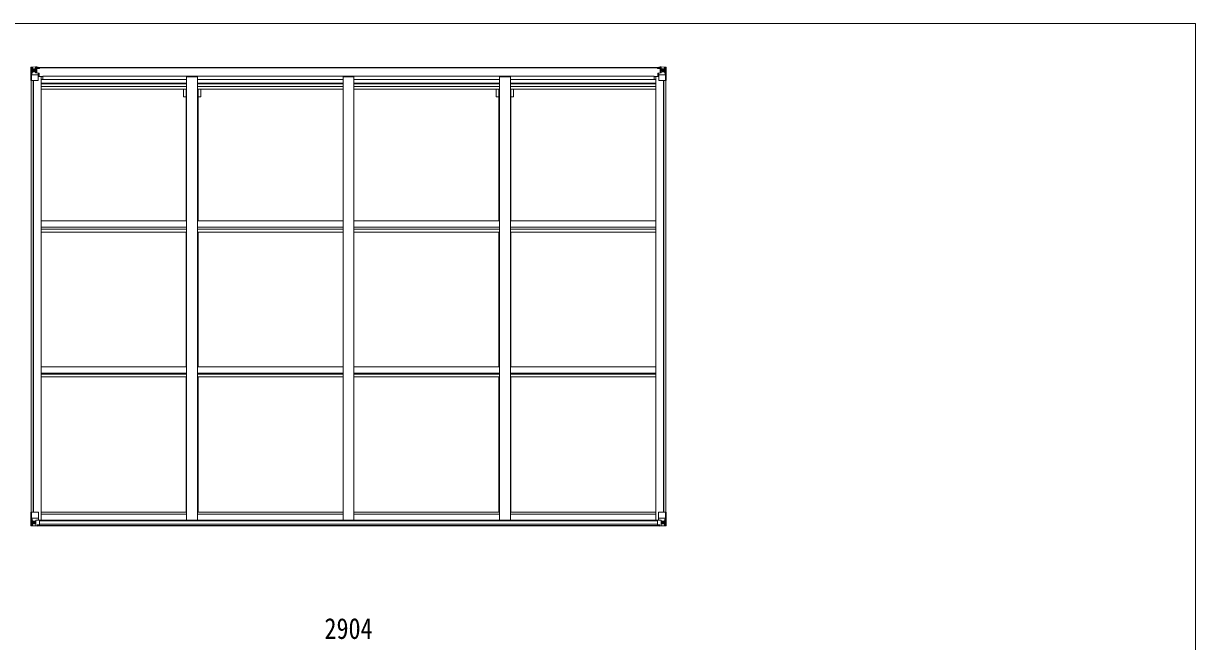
# Model space of a CAD drawing. Units: millimetres at full size; details may follow other scales. Extents: x -5590 to 5652, y -3902 to 3858.
# Drawn here: x 4 to 5370, y 1029 to 3858 of the extents above; entities that cross this region are included whole.
import ezdxf
from ezdxf.enums import TextEntityAlignment as Align

# ---------------------------------------------------------------- set-up
doc = ezdxf.new("R2010")
doc.units = ezdxf.units.MM
doc.header["$LTSCALE"] = 20
for name, color, linetype, lineweight in [('0-1_本体', 4, 'Continuous', 9), ('0-2_部品', 7, 'Continuous', 9), ('0-A_寸法', 6, 'Continuous', 9), ('F-0_240', 7, 'Continuous', 9)]:
    doc.layers.add(name, color=color, linetype=linetype, lineweight=lineweight)
doc.styles.add('ＭＳ ゴシック', font='')
doc.styles.get('ＭＳ ゴシック').set_extended_font_data('MS Gothic')

msp = doc.modelspace()

# ---------------------------------------------------------------- linework, layer by layer
at = {"layer": '0-1_本体'}
for p, q in [((61.7, 3657.18), (2922.7, 3657.18)), ((61.71, 3655.12), (2922.7, 3655.12)), ((40.2, 1621.34), (40.2, 3596.41)), ((49.2, 1621.34), (49.2, 3596.41)), ((49.9, 1621.34), (49.9, 3596.41)), ((72.2, 3614.89), (85.2, 3614.89)), ((85.2, 1584.99), (85.2, 3614.89)), ((85.2, 3601.84), (751.2, 3601.84)), ((2891.7, 3616.92), (92.7, 3616.92)), ((92.7, 3616.92), (92.7, 3601.84)), ((751.2, 1584.99), (751.2, 3614.25)), ((801.2, 3614.25), (751.2, 3614.25)), ((801.2, 1584.99), (801.2, 3614.25)), ((801.2, 3601.84), (1467.19, 3601.84)), ((1467.19, 1584.99), (1467.19, 3614.25)), ((1517.2, 3614.25), (1467.19, 3614.25)), ((1517.2, 1584.99), (1517.2, 3614.25)), ((1517.2, 3601.84), (2183.2, 3601.84)), ((2183.2, 1584.99), (2183.2, 3614.25)), ((2233.2, 3614.25), (2183.2, 3614.25)), ((2233.2, 1584.99), (2233.2, 3614.25)), ((2233.2, 3601.84), (2899.2, 3601.84)), ((2891.7, 3616.92), (2891.7, 3601.84)), ((2899.2, 1584.99), (2899.2, 3614.89)), ((2912.2, 3614.89), (2899.2, 3614.89)), ((2934.5, 1621.34), (2934.5, 3596.41)), ((2935.2, 1621.34), (2935.2, 3596.41)), ((2944.2, 1621.34), (2944.2, 3596.41)), ((85.2, 3585.41), (751.2, 3585.41)), ((85.2, 3581.62), (751.2, 3581.62)), ((85.2, 3570.27), (751.2, 3570.27)), ((85.2, 3557.45), (751.2, 3557.45)), ((736.7, 3522.18), (736.7, 3557.45)), ((748.69, 2954.89), (748.69, 3557.45)), ((801.2, 3585.41), (1467.19, 3585.41)), ((801.2, 3581.62), (1467.19, 3581.62)), ((801.2, 3570.27), (1467.19, 3570.27)), ((801.2, 3557.45), (1467.19, 3557.45)), ((803.69, 2954.89), (803.69, 3557.45)), ((815.7, 3522.18), (815.7, 3557.45)), ((1517.2, 3585.41), (2183.2, 3585.41)), ((1517.2, 3581.62), (2183.2, 3581.62)), ((1517.2, 3570.27), (2183.2, 3570.27)), ((1517.2, 3557.45), (2183.2, 3557.45)), ((2168.7, 3522.18), (2168.7, 3557.45)), ((2180.69, 2954.89), (2180.69, 3557.45)), ((2233.2, 3585.41), (2899.2, 3585.41)), ((2233.2, 3581.62), (2899.2, 3581.62)), ((2233.2, 3570.27), (2899.2, 3570.27)), ((2233.2, 3557.45), (2899.2, 3557.45)), ((2235.69, 2954.89), (2235.69, 3557.45)), ((2247.7, 3522.18), (2247.7, 3557.45)), ((748.69, 3522.18), (736.7, 3522.18)), ((815.7, 3522.18), (803.69, 3522.18)), ((2180.69, 3522.18), (2168.7, 3522.18)), ((2247.7, 3522.18), (2235.69, 3522.18)), ((85.2, 2954.89), (751.19, 2954.89)), ((801.2, 2954.89), (1467.19, 2954.89)), ((1517.2, 2954.89), (2183.19, 2954.89)), ((2233.2, 2954.89), (2899.19, 2954.89)), ((85.2, 2925.85), (751.19, 2925.85)), ((85.2, 2916.12), (751.19, 2916.12)), ((85.2, 2903.26), (751.19, 2903.26)), ((748.69, 2287.43), (748.69, 2903.26)), ((801.2, 2925.85), (1467.19, 2925.85)), ((801.2, 2916.12), (1467.19, 2916.12)), ((801.2, 2903.26), (1467.19, 2903.26)), ((803.69, 2287.43), (803.69, 2903.26)), ((1517.2, 2925.85), (2183.19, 2925.85)), ((1517.2, 2916.12), (2183.19, 2916.12)), ((1517.2, 2903.26), (2183.19, 2903.26)), ((2180.69, 2287.43), (2180.69, 2903.26)), ((2233.2, 2925.85), (2899.19, 2925.85)), ((2233.2, 2916.12), (2899.19, 2916.12)), ((2233.2, 2903.26), (2899.19, 2903.26)), ((2235.69, 2287.43), (2235.69, 2903.26)), ((85.2, 2287.43), (751.19, 2287.43)), ((85.2, 2257.68), (751.19, 2257.68)), ((801.2, 2287.43), (1467.19, 2287.43)), ((801.2, 2257.68), (1467.19, 2257.68)), ((1517.2, 2287.43), (2183.19, 2287.43)), ((1517.2, 2257.68), (2183.19, 2257.68)), ((2233.2, 2287.43), (2899.19, 2287.43)), ((2233.2, 2257.68), (2899.19, 2257.68)), ((85.2, 2253.26), (751.19, 2253.26)), ((85.2, 2240.25), (751.19, 2240.25)), ((748.69, 1622.22), (748.69, 2240.25)), ((801.2, 2253.26), (1467.19, 2253.26)), ((801.2, 2240.25), (1467.19, 2240.25)), ((803.69, 1622.22), (803.69, 2240.25)), ((1517.2, 2253.26), (2183.19, 2253.26)), ((1517.2, 2240.25), (2183.19, 2240.25)), ((2180.69, 1622.22), (2180.69, 2240.25)), ((2233.2, 2253.26), (2899.19, 2253.26)), ((2233.2, 2240.25), (2899.19, 2240.25)), ((2235.69, 1622.22), (2235.69, 2240.25)), ((751.2, 1622.22), (85.2, 1622.22)), ((751.2, 1613.09), (85.2, 1613.09)), ((1467.2, 1622.22), (801.2, 1622.22)), ((1467.19, 1613.09), (801.2, 1613.09)), ((2183.2, 1622.22), (1517.2, 1622.22)), ((2183.2, 1613.09), (1517.2, 1613.09)), ((2899.2, 1622.22), (2233.2, 1622.22)), ((2898.93, 1613.09), (2233.2, 1613.09)), ((67.01, 1560.49), (2917.38, 1560.49)), ((67.01, 1559.54), (2917.38, 1559.54)), ((76.47, 1584.99), (2907.92, 1584.99)), ((77.01, 1582.63), (2907.38, 1582.63)), ((77.01, 1566.97), (2907.38, 1566.97))]:
    msp.add_line(p, q, dxfattribs=at)
at = {"layer": '0-2_部品'}
for p, q in [((38.2, 3657.12), (38.2, 3657.08)), ((39.13, 3658.12), (39.13, 3658.12)), ((39.13, 3658.08), (39.13, 3658.12)), ((48.1, 3658.51), (40.18, 3658.04)), ((41.04, 3657.07), (41.04, 3657)), ((41.04, 3596.41), (41.04, 3657)), ((45.01, 3653.62), (42.27, 3657.29)), ((45.86, 3650.12), (48.2, 3650.17)), ((45.86, 3636.64), (45.86, 3650.12)), ((60.2, 3659.3), (48.2, 3658.52)), ((48.2, 3650.17), (60.2, 3650.17)), ((59.2, 3650.17), (60.2, 3650.17)), ((66.7, 3659.81), (60.2, 3659.41)), ((60.2, 3633.32), (60.2, 3659.41)), ((60.2, 3658.53), (66.7, 3658.93)), ((61.7, 3653.71), (60.2, 3653.71)), ((61.7, 3650.17), (60.2, 3650.17)), ((66.7, 3658), (61.7, 3657.91)), ((62.2, 3653.35), (61.7, 3653.35)), ((61.8, 3652.05), (65.7, 3652.05)), ((62.19, 3652.25), (62.19, 3652.42)), ((62.19, 3652.42), (62.2, 3652.42)), ((62.2, 3654.37), (62.2, 3652.42)), ((70.2, 3654.37), (62.2, 3654.37)), ((70.2, 3654.35), (62.2, 3654.35)), ((72.2, 3652.5), (62.2, 3652.42)), ((65.7, 3632.31), (65.7, 3652.28)), ((66.7, 3658.93), (66.7, 3659.81)), ((66.7, 3658.41), (66.7, 3658.93)), ((66.7, 3658.41), (66.7, 3658)), ((66.7, 3658), (66.7, 3657.18)), ((68.7, 3655.12), (68.7, 3654.37)), ((71.7, 3657.61), (71.7, 3657.18)), ((72, 3657.61), (71.7, 3657.61)), ((72, 3657.61), (73.69, 3657.18)), ((72.2, 3654.11), (77.2, 3654.11)), ((72.2, 3652.5), (72.2, 3654.11)), ((77.2, 3655.12), (77.2, 3654.11)), ((77.2, 3654.11), (78.2, 3654.11)), ((78.2, 3654.11), (78.2, 3655.12)), ((78.2, 3654.11), (78.2, 3652.55)), ((78.2, 3652.43), (78.2, 3652.55)), ((2906.2, 3654.11), (2906.2, 3655.12)), ((2907.2, 3654.11), (2906.2, 3654.11)), ((2906.2, 3654.11), (2906.2, 3652.55)), ((2906.2, 3652.43), (2906.2, 3652.55)), ((2907.2, 3655.12), (2907.2, 3654.11)), ((2912.2, 3654.11), (2907.2, 3654.11)), ((2912.4, 3657.61), (2910.71, 3657.18)), ((2912.2, 3652.5), (2912.2, 3654.11)), ((2912.2, 3652.5), (2922.2, 3652.42)), ((2912.4, 3657.61), (2912.7, 3657.61)), ((2912.7, 3657.61), (2912.7, 3657.18)), ((2914.2, 3654.37), (2922.2, 3654.37)), ((2914.2, 3654.35), (2922.2, 3654.35)), ((2917.7, 3659.81), (2924.2, 3659.41)), ((2917.7, 3658.93), (2917.7, 3659.81)), ((2924.2, 3658.53), (2917.7, 3658.93)), ((2917.7, 3658.41), (2917.7, 3658.93)), ((2917.7, 3658.41), (2917.7, 3658)), ((2917.7, 3658), (2922.7, 3657.91)), ((2917.7, 3658), (2917.7, 3657.18)), ((2918.7, 3632.31), (2918.7, 3652.28)), ((2922.59, 3652.05), (2918.7, 3652.05)), ((2922.2, 3654.37), (2922.2, 3652.42)), ((2922.2, 3653.35), (2922.7, 3653.35)), ((2922.2, 3652.25), (2922.2, 3652.42)), ((2922.2, 3652.42), (2922.2, 3652.42)), ((2922.7, 3653.71), (2924.2, 3653.71)), ((2922.7, 3650.17), (2924.2, 3650.17)), ((2924.2, 3633.32), (2924.2, 3659.41)), ((2924.2, 3659.3), (2936.2, 3658.52)), ((2925.2, 3650.17), (2924.2, 3650.17)), ((2936.2, 3650.17), (2924.2, 3650.17)), ((2938.53, 3650.12), (2936.2, 3650.17)), ((2936.29, 3658.51), (2944.21, 3658.04)), ((2938.53, 3636.64), (2938.53, 3650.12)), ((2939.38, 3653.62), (2942.12, 3657.29)), ((2943.35, 3657.07), (2943.35, 3657)), ((2943.35, 3596.41), (2943.35, 3657)), ((2945.26, 3658.12), (2945.26, 3658.12)), ((2945.26, 3658.08), (2945.26, 3658.12)), ((2946.2, 3657.12), (2946.2, 3657.08)), ((41.04, 3596.41), (71.2, 3596.41)), ((41.58, 3623.29), (45.73, 3635.38)), ((41.58, 3623.29), (48.2, 3623.08)), ((48.2, 3636.61), (45.86, 3636.64)), ((48.2, 3636.61), (60.2, 3636.61)), ((48.2, 3636.61), (48.2, 3636.61)), ((48.2, 3623.08), (72.2, 3623.08)), ((53.68, 3642.97), (53.68, 3642.01)), ((61.7, 3636.61), (60.2, 3636.61)), ((61.02, 3633.06), (71.37, 3631.4)), ((61.02, 3632.42), (61.02, 3633.06)), ((71.37, 3630.77), (61.02, 3632.42)), ((65.7, 3648.42), (61.7, 3648.42)), ((65.7, 3640.21), (61.7, 3640.21)), ((71.37, 3631.4), (71.37, 3630.77)), ((71.65, 3631.33), (75.7, 3631.29)), ((92.7, 3615.49), (72.19, 3615.49)), ((72.2, 3597.41), (72.2, 3630.51)), ((76.7, 3619.41), (72.2, 3619.41)), ((76.7, 3631.28), (75.7, 3631.29)), ((75.7, 3629.56), (76.7, 3629.56)), ((76.7, 3615.49), (76.7, 3631.28)), ((2891.7, 3615.49), (2912.2, 3615.49)), ((2907.7, 3631.28), (2908.7, 3631.29)), ((2907.7, 3615.49), (2907.7, 3631.28)), ((2908.7, 3629.56), (2907.7, 3629.56)), ((2907.7, 3619.41), (2912.2, 3619.41)), ((2912.74, 3631.33), (2908.7, 3631.29)), ((2912.2, 3597.41), (2912.2, 3630.51)), ((2936.2, 3623.08), (2912.2, 3623.08)), ((2923.37, 3633.06), (2913.02, 3631.4)), ((2913.02, 3630.77), (2923.37, 3632.42)), ((2913.02, 3631.4), (2913.02, 3630.77)), ((2943.35, 3596.41), (2913.2, 3596.41)), ((2918.7, 3648.42), (2922.7, 3648.42)), ((2918.7, 3640.21), (2922.7, 3640.21)), ((2922.7, 3636.61), (2924.2, 3636.61)), ((2923.37, 3632.42), (2923.37, 3633.06)), ((2936.2, 3636.61), (2924.2, 3636.61)), ((2930.72, 3642.97), (2930.72, 3642.01)), ((2936.2, 3636.61), (2938.53, 3636.64)), ((2936.2, 3636.61), (2936.2, 3636.61)), ((2942.81, 3623.29), (2936.2, 3623.08)), ((2942.81, 3623.29), (2938.66, 3635.38)), ((38.51, 1621.34), (71.51, 1621.34)), ((38.51, 1560.63), (38.51, 1621.34)), ((41.35, 1621.34), (41.35, 1560.75)), ((72.51, 1620.34), (72.51, 1587.24)), ((2911.88, 1620.34), (2911.88, 1587.24)), ((2945.88, 1621.34), (2912.88, 1621.34)), ((2943.04, 1621.34), (2943.04, 1560.75)), ((2945.88, 1560.63), (2945.88, 1621.34)), ((39.45, 1559.67), (39.45, 1559.62)), ((48.42, 1559.24), (40.49, 1559.71)), ((41.35, 1560.68), (41.35, 1560.75)), ((41.9, 1594.45), (48.51, 1594.67)), ((41.9, 1594.45), (46.04, 1582.37)), ((45.32, 1564.13), (42.59, 1560.46)), ((48.51, 1581.14), (46.18, 1581.11)), ((46.18, 1581.11), (46.18, 1567.63)), ((46.18, 1567.63), (48.51, 1567.57)), ((48.51, 1594.67), (72.51, 1594.67)), ((48.51, 1581.14), (48.51, 1581.14)), ((60.51, 1581.14), (48.51, 1581.14)), ((48.51, 1567.58), (60.51, 1567.58)), ((60.51, 1558.45), (48.51, 1559.23)), ((53.03, 1574.78), (53.03, 1575.74)), ((60.51, 1585.12), (67.01, 1585.12)), ((60.51, 1585.12), (60.51, 1558.34)), ((71.68, 1586.98), (61.33, 1585.33)), ((61.33, 1585.33), (61.33, 1585.12)), ((64.03, 1585.12), (71.68, 1586.35)), ((67.01, 1585.12), (76.01, 1585.09)), ((67.01, 1557.94), (67.01, 1563.88)), ((76.01, 1563.31), (67.01, 1563.26)), ((71.68, 1586.35), (71.68, 1586.98)), ((77.01, 1584.18), (77.01, 1564.03)), ((2907.38, 1584.18), (2907.38, 1564.03)), ((2917.38, 1585.12), (2908.38, 1585.09)), ((2908.38, 1563.31), (2917.38, 1563.26)), ((2935.88, 1594.67), (2911.88, 1594.67)), ((2912.71, 1586.98), (2923.06, 1585.33)), ((2912.71, 1586.35), (2912.71, 1586.98)), ((2920.36, 1585.12), (2912.71, 1586.35)), ((2923.88, 1585.12), (2917.38, 1585.12)), ((2917.38, 1557.94), (2917.38, 1563.88)), ((2923.06, 1585.33), (2923.06, 1585.12)), ((2923.88, 1585.12), (2923.88, 1558.34)), ((2923.88, 1581.14), (2935.88, 1581.14)), ((2935.88, 1567.58), (2923.88, 1567.58)), ((2923.88, 1558.45), (2935.88, 1559.23)), ((2931.36, 1574.78), (2931.36, 1575.74)), ((2942.49, 1594.45), (2935.88, 1594.67)), ((2935.88, 1581.14), (2935.88, 1581.14)), ((2935.88, 1581.14), (2938.21, 1581.11)), ((2938.21, 1567.63), (2935.88, 1567.57)), ((2935.97, 1559.24), (2943.9, 1559.71)), ((2938.21, 1581.11), (2938.21, 1567.63)), ((2942.49, 1594.45), (2938.35, 1582.37)), ((2939.07, 1564.13), (2941.8, 1560.46)), ((2943.04, 1560.68), (2943.04, 1560.75)), ((2944.94, 1559.67), (2944.94, 1559.62))]:
    msp.add_line(p, q, dxfattribs=at)
for points in [[(38.2, 3657.08), (38.2, 3596.41), (41.04, 3596.41)], [(39.13, 3658.12), (48.2, 3658.68), (60.2, 3659.41)], [(66.7, 3658.41), (61.7, 3658.41), (61.7, 3632.95)], [(77.2, 3652.38), (62.2, 3652.25), (62.19, 3652.25)], [(62.2, 3653.35), (70.2, 3653.35), (70.2, 3655.12)], [(72.2, 3652.5), (72.2, 3652.49), (78.2, 3652.55)], [(2912.2, 3652.5), (2912.2, 3652.49), (2906.2, 3652.55)], [(2907.2, 3652.38), (2922.2, 3652.25), (2922.2, 3652.25)], [(2922.2, 3653.35), (2914.2, 3653.35), (2914.2, 3655.12)], [(2917.7, 3658.41), (2922.7, 3658.41), (2922.7, 3632.95)], [(2945.26, 3658.12), (2936.2, 3658.68), (2924.2, 3659.41)], [(2946.2, 3657.08), (2946.2, 3596.41), (2943.35, 3596.41)], [(51.76, 3643.93), (50.8, 3643.93), (50.8, 3644.89), (51.76, 3644.89)], [(52.72, 3645.85), (52.72, 3646.81), (53.68, 3646.81), (53.68, 3645.85)], [(53.68, 3642.01), (52.72, 3642.01), (52.72, 3642.97)], [(54.64, 3644.89), (55.6, 3644.89), (55.6, 3643.93), (54.64, 3643.93)], [(75.7, 3631.29), (75.7, 3629.56), (72.2, 3629.54)], [(2908.7, 3631.29), (2908.7, 3629.56), (2912.2, 3629.54)], [(2929.76, 3644.89), (2928.8, 3644.89), (2928.8, 3643.93), (2929.76, 3643.93)], [(2931.68, 3645.85), (2931.68, 3646.81), (2930.72, 3646.81), (2930.72, 3645.85)], [(2930.72, 3642.01), (2931.68, 3642.01), (2931.68, 3642.97)], [(2932.64, 3643.93), (2933.6, 3643.93), (2933.6, 3644.89), (2932.64, 3644.89)], [(39.45, 1559.62), (48.51, 1559.07), (67.01, 1557.94)], [(52.07, 1572.86), (51.11, 1572.86), (51.11, 1573.82), (52.07, 1573.82)], [(53.03, 1575.74), (53.99, 1575.74), (53.99, 1574.78)], [(53.99, 1571.9), (53.99, 1570.94), (53.03, 1570.94), (53.03, 1571.9)], [(54.95, 1573.82), (55.91, 1573.82), (55.91, 1572.86), (54.95, 1572.86)], [(77.01, 1564.03), (77, 1563.92), (67.01, 1563.88)], [(2907.38, 1564.03), (2907.39, 1563.92), (2917.38, 1563.88)], [(2944.94, 1559.62), (2935.88, 1559.07), (2917.38, 1557.94)], [(2929.44, 1573.82), (2928.48, 1573.82), (2928.48, 1572.86), (2929.44, 1572.86)], [(2931.36, 1575.74), (2930.4, 1575.74), (2930.4, 1574.78)], [(2930.4, 1571.9), (2930.4, 1570.94), (2931.36, 1570.94), (2931.36, 1571.9)], [(2932.32, 1572.86), (2933.28, 1572.86), (2933.28, 1573.82), (2932.32, 1573.82)]]:
    msp.add_lwpolyline(points, dxfattribs=at)
for centre in [(53.2, 3644.41), (2931.2, 3644.41), (53.51, 1573.34), (2930.88, 1573.34)]:
    msp.add_circle(centre, 5.3, dxfattribs=at)
for centre, radius, start, end in [((39.19, 3657.12), 0.999, 93.4424, 179.95083), ((39.19, 3657.08), 0.999, 93.4424, 179.95083), ((39.2, 3657.13), 1, 93.50017, 180.00079), ((40.35, 3670.73), 12.7, 269.24466, 275.10311), ((42.32, 3657.12), 1.28, 131.17831, 182.45895), ((62.2, 3654.87), 0.5, 179.99802, 269.99691), ((62.2, 3654.85), 0.5, 180.00109, 270.00109), ((62.2, 3651.92), 0.5, 90.52895, 180.04464), ((62.21, 3651.74), 0.513, 91.88028, 181.04707), ((77.33, 3660.07), 7.69, 268.96999, 276.43426), ((2907.06, 3660.07), 7.69, 263.56574, 271.03001), ((2922.2, 3654.87), 0.5, 270.00309, 0.00198), ((2922.2, 3654.85), 0.5, 269.99891, 359.99891), ((2922.2, 3651.92), 0.5, 359.95536, 89.47105), ((2922.18, 3651.74), 0.513, 358.95293, 88.11972), ((2942.07, 3657.12), 1.28, 357.54105, 48.82169), ((2944.04, 3670.73), 12.7, 264.89689, 270.75534), ((2945.2, 3657.13), 1, 359.99921, 86.49983), ((2945.2, 3657.12), 0.999, 0.04917, 86.5576), ((2945.2, 3657.08), 0.999, 0.04917, 86.5576), ((51.76, 3645.85), 0.96, 270, 0), ((51.76, 3642.97), 0.96, 0, 90), ((54.64, 3645.85), 0.96, 180, 270), ((54.64, 3642.97), 0.96, 90, 180), ((61.13, 3633.99), 0.937, 182.32209, 263.26766), ((61.13, 3633.35), 0.937, 182.32209, 263.26766), ((71.2, 3597.41), 1, 270, 0), ((71.26, 3630.47), 0.937, 2.32209, 83.26766), ((71.26, 3629.84), 0.937, 2.32209, 83.26766), ((2913.13, 3630.47), 0.937, 96.73234, 177.67791), ((2913.13, 3629.84), 0.937, 96.73234, 177.67791), ((2913.2, 3597.41), 1, 180, 270), ((2923.26, 3633.99), 0.937, 276.73234, 357.67791), ((2923.26, 3633.35), 0.937, 276.73234, 357.67791), ((2929.76, 3645.85), 0.96, 270, 0), ((2929.76, 3642.97), 0.96, 0, 90), ((2932.64, 3645.85), 0.96, 180, 270), ((2932.64, 3642.97), 0.96, 90, 180), ((71.51, 1620.34), 1, 0, 90), ((2912.88, 1620.34), 1, 90, 180), ((39.51, 1560.67), 0.999, 180.04917, 266.5576), ((39.51, 1560.63), 0.999, 180.04917, 266.5576), ((39.51, 1560.62), 1, 179.99921, 266.49983), ((40.66, 1547.02), 12.7, 84.89689, 90.75534), ((42.63, 1560.63), 1.28, 177.54105, 228.82169), ((52.07, 1574.78), 0.96, 270, 0), ((52.07, 1571.9), 0.96, 0, 90), ((54.95, 1574.78), 0.96, 180, 270), ((54.95, 1571.9), 0.96, 90, 180), ((61.44, 1584.4), 0.937, 96.73234, 129.06602), ((71.57, 1587.91), 0.937, 276.73234, 357.67791), ((71.57, 1587.28), 0.937, 276.73234, 357.67791), ((2912.82, 1587.91), 0.937, 182.32209, 263.26766), ((2912.82, 1587.28), 0.937, 182.32209, 263.26766), ((2922.95, 1584.4), 0.937, 50.93398, 83.26766), ((2929.44, 1574.78), 0.96, 270, 0), ((2929.44, 1571.9), 0.96, 0, 90), ((2932.32, 1574.78), 0.96, 180, 270), ((2932.32, 1571.9), 0.96, 90, 180), ((2941.76, 1560.63), 1.28, 311.17831, 2.45895), ((2943.73, 1547.02), 12.7, 89.24466, 95.10311), ((2944.88, 1560.67), 0.999, 273.4424, 359.95083), ((2944.88, 1560.63), 0.999, 273.4424, 359.95083), ((2944.88, 1560.62), 1, 273.50017, 0.00079)]:
    msp.add_arc(centre, radius, start, end, dxfattribs=at)
for centre, major_axis, ratio, start_param, end_param in [((240.13, 3670.44), (201, 12.36), 0.060933, 3.1373463, 3.1378449), ((41.13, 3658.2), (2, 0.12), 0.060933, 3.1378449, 4.2119296), ((41.33, 3655.11), (-0.02, 3), 0.466854, 5.5234897, 6.1575023), ((42.99, 3650.03), (0.03, 5), 0.573921, 4.7320603, 5.5159136), ((-33.55, 3650.17), (81.75, 0), 0.061163, 0, 0.0007725), ((3017.94, 3650.17), (-81.75, 0), 0.061163, 6.2824128, 6.2831853), ((2941.4, 3650.03), (-0.03, 5), 0.573921, 0.7672717, 1.551125), ((2943.07, 3655.11), (0.02, 3), 0.466854, 0.125683, 0.7596956), ((2943.26, 3658.2), (-2, 0.12), 0.060933, 2.0712557, 3.1453404), ((2744.26, 3670.44), (-201, 12.36), 0.060933, 3.1453404, 3.145839), ((42.31, 3625.64), (0.85, 2.32), 0.403757, 2.3087461, 3.2744049), ((44.46, 3636.66), (0, 3), 0.468246, 4.2703918, 4.7058971), ((2939.93, 3636.66), (0, 3), 0.468246, 1.5772882, 2.0127935), ((2942.09, 3625.64), (-0.85, 2.32), 0.403757, 3.0087805, 3.9744392), ((41.45, 1559.55), (2, -0.12), 0.060933, 2.0712557, 3.1453404), ((240.45, 1547.31), (201, -12.36), 0.060933, 3.1453404, 3.145839), ((42.62, 1592.11), (0.85, -2.32), 0.403757, 3.0087805, 3.9744392), ((41.64, 1562.64), (-0.02, -3), 0.466854, 0.125683, 0.7596956), ((43.31, 1567.71), (0.03, -5), 0.573921, 0.7672717, 1.551125), ((44.77, 1581.08), (0, -3), 0.468246, 1.5772882, 2.0127935), ((-33.24, 1567.58), (81.75, 0), 0.061163, 6.2824128, 6.2831853), ((76.01, 1584.18), (1, -0.021), 0.906239, 0.0187047, 1.589501), ((76.01, 1564.02), (1, 0.012), 0.707053, 4.7036637, 6.124411), ((2908.38, 1584.18), (-1, -0.021), 0.906239, 4.6936843, 6.2644806), ((2908.38, 1564.02), (-1, 0.012), 0.707053, 0.1587743, 1.5795216), ((3017.63, 1567.58), (-81.75, 0), 0.061163, 0, 0.0007725), ((2939.62, 1581.08), (0, -3), 0.468246, 4.2703918, 4.7058971), ((2941.09, 1567.71), (-0.03, -5), 0.573921, 4.7320603, 5.5159136), ((2942.75, 1562.64), (0.02, -3), 0.466854, 5.5234897, 6.1575023), ((2941.77, 1592.11), (-0.85, -2.32), 0.403757, 2.3087461, 3.2744049), ((2942.94, 1559.55), (-2, -0.12), 0.060933, 3.1378449, 4.2119296), ((2743.94, 1547.31), (-201, -12.36), 0.060933, 3.1373463, 3.1378449)]:
    msp.add_ellipse(centre, major_axis=major_axis, ratio=ratio, start_param=start_param, end_param=end_param, dxfattribs=at)
at = {"layer": 'F-0_240', "color": 5}
for p, q in [((-5590.3, 3858.23), (5369.7, 3858.23)), ((5369.7, 3858.23), (5369.7, -3901.77))]:
    msp.add_line(p, q, dxfattribs=at)

# ---------------------------------------------------------------- texts
at = {"layer": '0-A_寸法', "color": 7, "style": 'ＭＳ ゴシック', "width": 0.85}
msp.add_text('2904', height=95.31, dxfattribs=at).set_placement((1382.2, 1012.92), align=Align.BOTTOM_LEFT)

doc.saveas('drawing.dxf')
